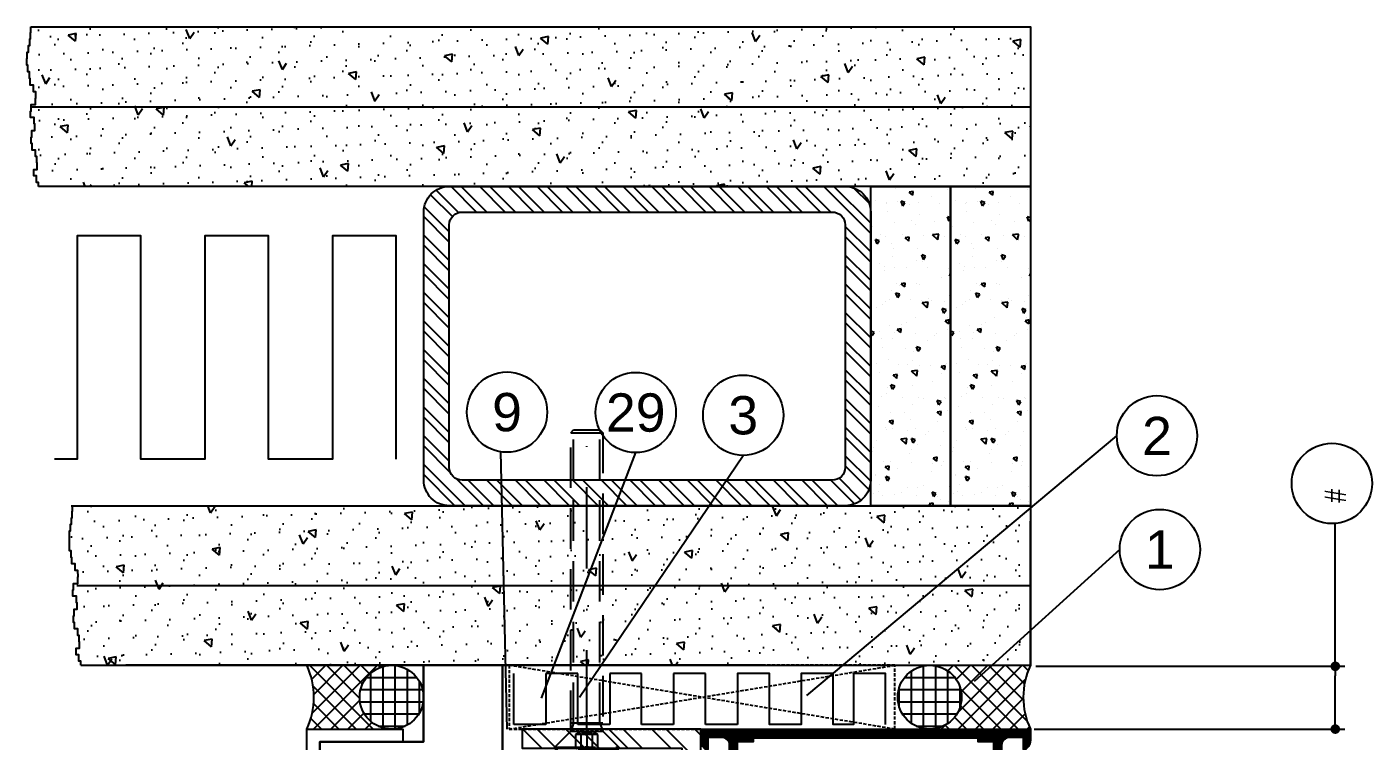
# Model space of a CAD drawing. Header units: millimetres. Extents: x -1821 to 14707, y -2864 to 1473.
# Drawn here: x 6275.8 to 6486.5, y -1509.7 to -1397.8 of the extents above; entities that cross this region are included whole.
import ezdxf
from ezdxf.enums import TextEntityAlignment as Align

# ---------------------------------------------------------------- set-up
doc = ezdxf.new("R2010")
doc.units = ezdxf.units.MM
for name, pattern in [('AUSGEZOGEN', [0]), ('GESTRICHELT', [0.75, 0.5, -0.25]), ('STRICHPUNKT', [25.4, 12.7, -6.35, 0, -6.35]), ('VERDECKT', [9.525, 6.35, -3.175])]:
    doc.linetypes.add(name, pattern=pattern)
for name, color, linetype in [('00TXT', 7, 'AUSGEZOGEN'), ('as_par', 3, 'Continuous'), ('as_sch', 3, 'Continuous'), ('CONST25', 2, 'Continuous'), ('CONST35', 7, 'Continuous'), ('HIDE_25', 2, 'GESTRICHELT'), ('is_par', 3, 'Continuous'), ('is_sch', 3, 'Continuous'), ('leiste_par', 3, 'Continuous')]:
    doc.layers.add(name, color=color, linetype=linetype)
for name, color, linetype, lineweight in [('AM_5', 3, 'Continuous', 25), ('Verbinder2', 24, 'VERDECKT', 25), ('Verbinder4', 24, 'STRICHPUNKT', 25)]:
    doc.layers.add(name, color=color, linetype=linetype, lineweight=lineweight)
doc.styles.add('BEMSTIL', font='8SIMPLEX.SHX', dxfattribs={"width": 0.85})
doc.styles.add('SWISS', font='swiss.ttf')
doc.dimstyles.new('Dok-1zu2-PUNKT$0', dxfattribs={"dimscale": 0.5, "dimtxt": 3.4, "dimasz": 1.5, "dimexe": 1.5, "dimexo": 0.6, "dimgap": 1.5, "dimtad": 0, "dimlfac": 2, "dimdsep": 46, "dimtxsty": 'BEMSTIL', "dimblk": 'PUNKT', "dimblk1": 'PUNKT', "dimblk2": 'PUNKT', "dimcen": 0, "dimclrd": 3, "dimclre": 3, "dimclrt": 3, "dimadec": 0, "dimazin": 0, "dimtfac": 0.7, "dimtofl": 0, "dimtmove": 0, "dimatfit": 3, "dimfxl": 1, "dimtolj": 1, "dimarcsym": 0})
pattern_1 = [(127.5, (4486.9536, -1802.036), (-3.8536475, -0.1259867), [0, -3.04, 0, -3.4, 0, -3.25]), (57.5, (4486.9536, -1804.496), (-0.011318, 6.228284), [0, -1, 0, -3.6, 0, -4.7]), (140, (4486.954, -1802.036), (1.25504, 14.345204), [1.5, -16.5]), (85, (4486.954, -1802.036), (-15.04384, -2.77503), [1.2, -13.2]), (190.4514, (4487.058, -1800.84), (-13.78879, 11.57019), [1.2748, -14.02284]), (111, (4483.954, -1800.036), (8.05238, 11.93814), [1.5, -16.5]), (56, (4483.954, -1800.036), (-14.503, 4.86631), [1.2, -13.2])]
pattern_2 = [(225, (6671.5333, -1276.8584), (1.347038, -1.347038), []), (315, (6671.5333, -1276.8584), (1.347038, 1.347038), [])]
pattern_3 = [(270, (6671.5333, -1276.8584), (1.905, -6e-16), []), (360, (6671.5333, -1276.8584), (6e-16, 1.905), [])]
pattern_4 = [(270, (6697.3746, -1276.8584), (1.905, -6e-16), []), (360, (6697.3746, -1276.8584), (6e-16, 1.905), [])]

# ---------------------------------------------------------------- blocks, each defined once
blk = doc.blocks.new('PUNKT')
at = {"color": 0, "linetype": 'Continuous'}
blk.add_line((-0.5, 0), (-1, 0), dxfattribs=at)
at = {"color": 0, "linetype": 'Continuous', "const_width": 0.5}
blk.add_lwpolyline([(-0.25, 0, 1), (0.25, 0, 1)], format="xyb", close=True, dxfattribs=at)
blk = doc.blocks.new('*D71')
at = {"layer": 'AM_5', "color": 3, "lineweight": -2, "transparency": 16777216}
for p, q in [((6480.73, -1497.99), (6480.73, -1475.67)), ((6433.82, -1497.99), (6482.23, -1497.99)), ((6480.73, -1506.33), (6480.73, -1499.49)), ((6433.58, -1507.83), (6482.23, -1507.83))]:
    blk.add_line(p, q, dxfattribs=at)
at = {"layer": 'Defpoints', "color": 0, "transparency": 16777216}
for p in [(6433.22, -1497.99), (6480.73, -1497.99), (6432.98, -1507.83)]:
    blk.add_point(p, dxfattribs=at)
at = {"layer": 'AM_5', "color": 3, "lineweight": -2, "transparency": 16777216, "xscale": 1.5, "yscale": 1.5, "zscale": 1.5}
for p, rotation in [((6480.73, -1497.99), 90), ((6480.73, -1507.83), 270)]:
    blk.add_blockref('PUNKT', p, dxfattribs=dict(at, rotation=rotation))
at = {"layer": 'AM_5', "color": 3, "transparency": 16777216, "insert": (6480.73, -1471.83), "char_height": 3.4, "attachment_point": 5, "rotation": 90, "style": 'BEMSTIL'}
blk.add_mtext('\\A1; #', dxfattribs=at)
blk = doc.blocks.new('B-LL1021361')
at = {"layer": 'as_sch'}
h = blk.add_hatch(dxfattribs=at)
h.set_pattern_fill('_U', color=256, scale=0.2, angle=90, style=0, pattern_type=0)
h.set_pattern_definition([(90, (9.07824, 33.14418), (-0.2, 1e-17), [])])
edge = h.paths.add_edge_path()
edge.add_arc((21.2, 13.4), 1.2, 180, 270)
edge.add_line((21.2, 12.2), (21.36, 12.2))
edge.add_arc((21.36, 11.4), 0.8, 24.444, 90, ccw=False)
edge.add_line((22.08, 11.73), (22.8, 10.16))
edge.add_line((22.8, 10.16), (22.8, 9.87))
edge.add_line((22.8, 9.87), (21.05, 10.75))
edge.add_line((21.05, 10.75), (19.8, 10.75))
edge.add_line((19.8, 10.75), (19.8, 5.85))
edge.add_line((19.8, 5.85), (21.05, 5.85))
edge.add_line((21.05, 5.85), (22.8, 6.73))
edge.add_line((22.8, 6.73), (22.8, 4.7))
edge.add_line((22.8, 4.7), (17.4, 4.7))
edge.add_line((17.4, 4.7), (17.4, 1.3))
edge.add_line((17.4, 1.3), (19.3, 1.3))
edge.add_line((19.3, 1.3), (19.3, 1))
edge.add_arc((18.5, 1), 0.8, -90, 0, ccw=False)
edge.add_line((18.5, 0.2), (15, 0.2))
edge.add_arc((15, 1), 0.8, 180, 270, ccw=False)
edge.add_line((14.2, 1), (14.2, 1.3))
edge.add_line((14.2, 1.3), (16.1, 1.3))
edge.add_line((16.1, 1.3), (16.1, 4.7))
edge.add_line((16.1, 4.7), (2.7, 4.7))
edge.add_arc((2.7, 3.5), 1.2, 90, 180)
edge.add_line((1.5, 3.5), (1.5, 1.3))
edge.add_line((1.5, 1.3), (3.37, 1.3))
edge.add_line((3.37, 1.3), (3.48, 1.03))
edge.add_line((3.48, 1.03), (3.17, 0.73))
edge.add_arc((1.9, 2), 1.8, 270, 315, ccw=False)
edge.add_line((1.9, 0.2), (0.2, 0.2))
edge.add_line((0.2, 0.2), (0.2, 76.8))
edge.add_line((0.2, 76.8), (4.8, 76.8))
edge.add_line((4.8, 76.8), (4.8, 74.7))
edge.add_line((4.8, 74.7), (4.2, 74.7))
edge.add_line((4.2, 74.7), (4.2, 75.7))
edge.add_line((4.2, 75.7), (2.3, 75.7))
edge.add_arc((2.3, 74.7), 1, 90, 180)
edge.add_line((1.3, 74.7), (1.3, 70.3))
edge.add_arc((2.3, 70.3), 1, 180, 270)
edge.add_line((2.3, 69.3), (4.2, 69.3))
edge.add_line((4.2, 69.3), (4.2, 70.3))
edge.add_line((4.2, 70.3), (4.8, 70.3))
edge.add_line((4.8, 70.3), (4.8, 67.2))
edge.add_line((4.8, 67.2), (4.2, 67.2))
edge.add_line((4.2, 67.2), (4.2, 68.2))
edge.add_line((4.2, 68.2), (1.8, 68.2))
edge.add_line((1.8, 68.2), (1.8, 48.5))
edge.add_arc((3, 48.5), 1.2, 180, 270)
edge.add_line((3, 47.3), (16.1, 47.3))
edge.add_line((16.1, 47.3), (16.1, 50.7))
edge.add_line((16.1, 50.7), (14.2, 50.7))
edge.add_line((14.2, 50.7), (14.2, 51))
edge.add_arc((15, 51), 0.8, 90, 180, ccw=False)
edge.add_line((15, 51.8), (18.5, 51.8))
edge.add_arc((18.5, 51), 0.8, 0, 90, ccw=False)
edge.add_line((19.3, 51), (19.3, 50.7))
edge.add_line((19.3, 50.7), (17.4, 50.7))
edge.add_line((17.4, 50.7), (17.4, 47.3))
edge.add_line((17.4, 47.3), (22.8, 47.3))
edge.add_line((22.8, 47.3), (22.8, 45.27))
edge.add_line((22.8, 45.27), (21.05, 46.15))
edge.add_line((21.05, 46.15), (19.8, 46.15))
edge.add_line((19.8, 46.15), (19.8, 41.25))
edge.add_line((19.8, 41.25), (21.05, 41.25))
edge.add_line((21.05, 41.25), (22.8, 42.13))
edge.add_line((22.8, 42.13), (22.8, 41.84))
edge.add_line((22.8, 41.84), (22.08, 40.27))
edge.add_arc((21.36, 40.6), 0.8, 270, 335.556, ccw=False)
edge.add_line((21.36, 39.8), (21.2, 39.8))
edge.add_arc((21.2, 38.6), 1.2, 90, 180)
edge.add_line((20, 38.6), (20, 13.4))
h.paths.add_polyline_path([(18.8, 12.2), (18.5, 12.2), (18.5, 5.9), (2.2, 5.9), (2.2, 8.4), (1.5, 8.4), (1.5, 43.6), (2.2, 43.6), (2.2, 46.1), (18.5, 46.1), (18.5, 39.8), (18.8, 39.8)], flags=17)
at = {"layer": 'is_sch'}
h = blk.add_hatch(dxfattribs=at)
h.set_pattern_fill('_U', color=256, scale=0.2, angle=45, style=0, pattern_type=0)
h.set_pattern_definition([(45, (38.5, 26.00045), (-0.1414214, 0.1414214), [])])
edge = h.paths.add_edge_path()
edge.add_arc((42.8, 48.5), 1.2, 270, 360)
edge.add_line((44, 48.5), (44, 51.6))
edge.add_line((44, 51.6), (45.48, 51.6))
edge.add_line((45.48, 51.6), (45.7, 51))
edge.add_line((45.7, 51), (44.9, 51))
edge.add_line((44.9, 51), (44.9, 47.3))
edge.add_line((44.9, 47.3), (47.8, 47.3))
edge.add_line((47.8, 47.3), (47.8, 45.27))
edge.add_line((47.8, 45.27), (46.05, 46.15))
edge.add_line((46.05, 46.15), (44.8, 46.15))
edge.add_line((44.8, 46.15), (44.8, 41.25))
edge.add_line((44.8, 41.25), (46.05, 41.25))
edge.add_line((46.05, 41.25), (47.8, 42.13))
edge.add_line((47.8, 42.13), (47.8, 41.85))
edge.add_line((47.8, 41.85), (47.51, 41.35))
edge.add_arc((49.41, 40.25), 2.2, 150, 225)
edge.add_line((47.86, 38.69), (48.39, 38.15))
edge.add_arc((45, 34.76), 4.8, 0, 45, ccw=False)
edge.add_line((49.8, 34.76), (49.8, 17.24))
edge.add_arc((45, 17.24), 4.8, 315, 360, ccw=False)
edge.add_line((48.39, 13.85), (47.86, 13.31))
edge.add_arc((49.41, 11.76), 2.2, 135, 210)
edge.add_line((47.51, 10.66), (47.8, 10.15))
edge.add_line((47.8, 10.15), (47.8, 9.87))
edge.add_line((47.8, 9.87), (46.05, 10.75))
edge.add_line((46.05, 10.75), (44.8, 10.75))
edge.add_line((44.8, 10.75), (44.8, 5.85))
edge.add_line((44.8, 5.85), (46.05, 5.85))
edge.add_line((46.05, 5.85), (47.8, 6.73))
edge.add_line((47.8, 6.73), (47.8, 4.7))
edge.add_line((47.8, 4.7), (44.9, 4.7))
edge.add_line((44.9, 4.7), (44.9, 1))
edge.add_line((44.9, 1), (45.7, 1))
edge.add_line((45.7, 1), (45.48, 0.4))
edge.add_line((45.48, 0.4), (44, 0.4))
edge.add_line((44, 0.4), (44, 3.5))
edge.add_arc((42.8, 3.5), 1.2, 0, 90)
edge.add_line((42.8, 4.7), (34.2, 4.7))
edge.add_arc((34.2, 3.5), 1.2, 90, 180)
edge.add_line((33, 3.5), (33, 0.4))
edge.add_line((33, 0.4), (31.52, 0.4))
edge.add_line((31.52, 0.4), (31.3, 1))
edge.add_line((31.3, 1), (32.1, 1))
edge.add_line((32.1, 1), (32.1, 4.7))
edge.add_line((32.1, 4.7), (29.2, 4.7))
edge.add_line((29.2, 4.7), (29.2, 6.73))
edge.add_line((29.2, 6.73), (30.95, 5.85))
edge.add_line((30.95, 5.85), (32.2, 5.85))
edge.add_line((32.2, 5.85), (32.2, 10.75))
edge.add_line((32.2, 10.75), (30.95, 10.75))
edge.add_line((30.95, 10.75), (29.2, 9.87))
edge.add_line((29.2, 9.87), (29.2, 10.15))
edge.add_line((29.2, 10.15), (29.49, 10.66))
edge.add_arc((27.59, 11.76), 2.2, 330, 405)
edge.add_line((29.14, 13.31), (28.61, 13.85))
edge.add_arc((32, 17.24), 4.8, 180, 225, ccw=False)
edge.add_line((27.2, 17.24), (27.2, 34.76))
edge.add_arc((32, 34.76), 4.8, 135, 180, ccw=False)
edge.add_line((28.61, 38.15), (29.14, 38.69))
edge.add_arc((27.59, 40.25), 2.2, 315, 390)
edge.add_line((29.49, 41.35), (29.2, 41.85))
edge.add_line((29.2, 41.85), (29.2, 42.13))
edge.add_line((29.2, 42.13), (30.95, 41.25))
edge.add_line((30.95, 41.25), (32.2, 41.25))
edge.add_line((32.2, 41.25), (32.2, 46.15))
edge.add_line((32.2, 46.15), (30.95, 46.15))
edge.add_line((30.95, 46.15), (29.2, 45.27))
edge.add_line((29.2, 45.27), (29.2, 47.3))
edge.add_line((29.2, 47.3), (32.1, 47.3))
edge.add_line((32.1, 47.3), (32.1, 51))
edge.add_line((32.1, 51), (31.3, 51))
edge.add_line((31.3, 51), (31.52, 51.6))
edge.add_line((31.52, 51.6), (33, 51.6))
edge.add_line((33, 51.6), (33, 48.5))
edge.add_arc((34.2, 48.5), 1.2, 180, 270)
edge.add_line((34.2, 47.3), (42.8, 47.3))
edge = h.paths.add_edge_path(flags=16)
edge.add_line((33.6, 45.7), (33.6, 41.63))
edge.add_arc((31.8, 41.63), 1.8, -45, 0, ccw=False)
edge.add_line((33.07, 40.36), (29.74, 37.02))
edge.add_arc((32, 34.76), 3.2, 135, 180)
edge.add_line((28.8, 34.76), (28.8, 17.24))
edge.add_arc((32, 17.24), 3.2, 180, 225)
edge.add_line((29.74, 14.98), (33.07, 11.64))
edge.add_arc((31.8, 10.37), 1.8, 0, 45, ccw=False)
edge.add_line((33.6, 10.37), (33.6, 6.3))
edge.add_line((33.6, 6.3), (43.4, 6.3))
edge.add_line((43.4, 6.3), (43.4, 10.37))
edge.add_arc((45.2, 10.37), 1.8, 135, 180, ccw=False)
edge.add_line((43.93, 11.64), (47.26, 14.98))
edge.add_arc((45, 17.24), 3.2, 315, 360)
edge.add_line((48.2, 17.24), (48.2, 34.76))
edge.add_arc((45, 34.76), 3.2, 0, 45)
edge.add_line((47.26, 37.02), (43.93, 40.36))
edge.add_arc((45.2, 41.63), 1.8, 180, 225, ccw=False)
edge.add_line((43.4, 41.63), (43.4, 45.7))
edge.add_line((43.4, 45.7), (33.6, 45.7))
h = blk.add_hatch(dxfattribs=at)
h.set_pattern_fill('_U', color=256, scale=0.2, angle=90, style=0, pattern_type=0)
h.set_pattern_definition([(90, (66.38297, 26.0009), (-0.2, 1e-17), [])])
edge = h.paths.add_edge_path()
edge.add_line((76.8, 51.8), (75.1, 51.8))
edge.add_arc((75.1, 50), 1.8, 90, 135)
edge.add_line((73.83, 51.27), (73.52, 50.97))
edge.add_line((73.52, 50.97), (73.63, 50.7))
edge.add_line((73.63, 50.7), (75.5, 50.7))
edge.add_line((75.5, 50.7), (75.5, 48.5))
edge.add_arc((74.3, 48.5), 1.2, -90, 0, ccw=False)
edge.add_line((74.3, 47.3), (60.9, 47.3))
edge.add_line((60.9, 47.3), (60.9, 50.7))
edge.add_line((60.9, 50.7), (62.8, 50.7))
edge.add_line((62.8, 50.7), (62.8, 51))
edge.add_arc((62, 51), 0.8, 0, 90)
edge.add_line((62, 51.8), (58.5, 51.8))
edge.add_arc((58.5, 51), 0.8, 90, 180)
edge.add_line((57.7, 51), (57.7, 50.7))
edge.add_line((57.7, 50.7), (59.6, 50.7))
edge.add_line((59.6, 50.7), (59.6, 47.3))
edge.add_line((59.6, 47.3), (54.2, 47.3))
edge.add_line((54.2, 47.3), (54.2, 45.27))
edge.add_line((54.2, 45.27), (55.95, 46.15))
edge.add_line((55.95, 46.15), (57.2, 46.15))
edge.add_line((57.2, 46.15), (57.2, 41.25))
edge.add_line((57.2, 41.25), (55.95, 41.25))
edge.add_line((55.95, 41.25), (54.2, 42.13))
edge.add_line((54.2, 42.13), (54.2, 41.84))
edge.add_line((54.2, 41.84), (54.92, 40.27))
edge.add_arc((55.64, 40.6), 0.8, 204.444, 270)
edge.add_line((55.64, 39.8), (55.8, 39.8))
edge.add_arc((55.8, 38.6), 1.2, 0, 90, ccw=False)
edge.add_line((57, 38.6), (57, 13.4))
edge.add_arc((55.8, 13.4), 1.2, -90, 0, ccw=False)
edge.add_line((55.8, 12.2), (55.64, 12.2))
edge.add_arc((55.64, 11.4), 0.8, 90, 155.556)
edge.add_line((54.92, 11.73), (54.2, 10.16))
edge.add_line((54.2, 10.16), (54.2, 9.87))
edge.add_line((54.2, 9.87), (55.95, 10.75))
edge.add_line((55.95, 10.75), (57.2, 10.75))
edge.add_line((57.2, 10.75), (57.2, 5.85))
edge.add_line((57.2, 5.85), (55.95, 5.85))
edge.add_line((55.95, 5.85), (54.2, 6.73))
edge.add_line((54.2, 6.73), (54.2, 4.7))
edge.add_line((54.2, 4.7), (59.6, 4.7))
edge.add_line((59.6, 4.7), (59.6, 1.3))
edge.add_line((59.6, 1.3), (57.7, 1.3))
edge.add_line((57.7, 1.3), (57.7, 1))
edge.add_arc((58.5, 1), 0.8, 180, 270)
edge.add_line((58.5, 0.2), (62, 0.2))
edge.add_arc((62, 1), 0.8, 270, 360)
edge.add_line((62.8, 1), (62.8, 1.3))
edge.add_line((62.8, 1.3), (60.9, 1.3))
edge.add_line((60.9, 1.3), (60.9, 4.7))
edge.add_line((60.9, 4.7), (74.3, 4.7))
edge.add_arc((74.3, 3.5), 1.2, 0, 90, ccw=False)
edge.add_line((75.5, 3.5), (75.5, 1.3))
edge.add_line((75.5, 1.3), (73.63, 1.3))
edge.add_line((73.63, 1.3), (73.52, 1.04))
edge.add_line((73.52, 1.04), (73.83, 0.73))
edge.add_arc((75.1, 2), 1.8, 225, 270)
edge.add_line((75.1, 0.2), (76.8, 0.2))
edge.add_line((76.8, 0.2), (76.8, 51.8))
h.paths.add_polyline_path([(75.4, 8.4), (74.8, 8.4), (74.8, 5.9), (58.5, 5.9), (58.5, 12.2), (58.2, 12.2), (58.2, 39.8), (58.5, 39.8), (58.5, 46.1), (74.8, 46.1), (74.8, 43.6), (75.4, 43.6)], flags=16)
at = {"layer": 'as_par'}
blk.add_lwpolyline([(20, 13.4, 0.414214), (21.2, 12.2), (21.36, 12.2, -0.294108), (22.08, 11.73), (22.8, 10.16), (22.8, 9.87), (21.05, 10.75), (19.8, 10.75), (19.8, 5.85), (21.05, 5.85), (22.8, 6.73), (22.8, 4.7), (17.4, 4.7), (17.4, 1.3), (19.3, 1.3), (19.3, 1, -0.414214), (18.5, 0.2), (15, 0.2, -0.414214), (14.2, 1), (14.2, 1.3), (16.1, 1.3), (16.1, 4.7), (2.7, 4.7, 0.414214), (1.5, 3.5), (1.5, 1.3), (3.37, 1.3), (3.48, 1.03), (3.17, 0.73, -0.198912), (1.9, 0.2), (0.2, 0.2), (0.2, 76.8), (4.8, 76.8), (4.8, 74.7), (4.2, 74.7), (4.2, 75.7), (2.3, 75.7, 0.414214), (1.3, 74.7), (1.3, 70.3, 0.414214), (2.3, 69.3), (4.2, 69.3), (4.2, 70.3), (4.8, 70.3), (4.8, 67.2), (4.2, 67.2), (4.2, 68.2), (1.8, 68.2), (1.8, 48.5, 0.414214), (3, 47.3), (16.1, 47.3), (16.1, 50.7), (14.2, 50.7), (14.2, 51, -0.414214), (15, 51.8), (18.5, 51.8, -0.414214), (19.3, 51), (19.3, 50.7), (17.4, 50.7), (17.4, 47.3), (22.8, 47.3), (22.8, 45.27), (21.05, 46.15), (19.8, 46.15), (19.8, 41.25), (21.05, 41.25), (22.8, 42.13), (22.8, 41.84), (22.08, 40.27, -0.294108), (21.36, 39.8), (21.2, 39.8, 0.414214), (20, 38.6), (20, 13.4)], format="xyb", close=True, dxfattribs=at)
blk.add_lwpolyline([(18.8, 12.2), (18.5, 12.2), (18.5, 5.9), (2.2, 5.9), (2.2, 8.4), (1.5, 8.4), (1.5, 43.6), (2.2, 43.6), (2.2, 46.1), (18.5, 46.1), (18.5, 39.8), (18.8, 39.8), (18.8, 12.2)], close=True, dxfattribs=at)
at = {"layer": 'is_par'}
for points in [[(42.8, 47.3, 0.414214), (44, 48.5), (44, 51.6), (45.48, 51.6), (45.7, 51), (44.9, 51), (44.9, 47.3), (47.8, 47.3), (47.8, 45.27), (46.05, 46.15), (44.8, 46.15), (44.8, 41.25), (46.05, 41.25), (47.8, 42.13), (47.8, 41.85), (47.51, 41.35, 0.339454), (47.86, 38.69), (48.39, 38.15, -0.198912), (49.8, 34.76), (49.8, 17.24, -0.198912), (48.39, 13.85), (47.86, 13.31, 0.339454), (47.51, 10.66), (47.8, 10.15), (47.8, 9.87), (46.05, 10.75), (44.8, 10.75), (44.8, 5.85), (46.05, 5.85), (47.8, 6.73), (47.8, 4.7), (44.9, 4.7), (44.9, 1), (45.7, 1), (45.48, 0.4), (44, 0.4), (44, 3.5, 0.414214), (42.8, 4.7), (34.2, 4.7, 0.414214), (33, 3.5), (33, 0.4), (31.52, 0.4), (31.3, 1), (32.1, 1), (32.1, 4.7), (29.2, 4.7), (29.2, 6.73), (30.95, 5.85), (32.2, 5.85), (32.2, 10.75), (30.95, 10.75), (29.2, 9.87), (29.2, 10.15), (29.49, 10.66, 0.339454), (29.14, 13.31), (28.61, 13.85, -0.198912), (27.2, 17.24), (27.2, 34.76, -0.198912), (28.61, 38.15), (29.14, 38.69, 0.339454), (29.49, 41.35), (29.2, 41.85), (29.2, 42.13), (30.95, 41.25), (32.2, 41.25), (32.2, 46.15), (30.95, 46.15), (29.2, 45.27), (29.2, 47.3), (32.1, 47.3), (32.1, 51), (31.3, 51), (31.52, 51.6), (33, 51.6), (33, 48.5, 0.414214), (34.2, 47.3), (42.8, 47.3)], [(76.8, 51.8), (75.1, 51.8, 0.198912), (73.83, 51.27), (73.52, 50.97), (73.63, 50.7), (75.5, 50.7), (75.5, 48.5, -0.414214), (74.3, 47.3), (60.9, 47.3), (60.9, 50.7), (62.8, 50.7), (62.8, 51, 0.414214), (62, 51.8), (58.5, 51.8, 0.414214), (57.7, 51), (57.7, 50.7), (59.6, 50.7), (59.6, 47.3), (54.2, 47.3), (54.2, 45.27), (55.95, 46.15), (57.2, 46.15), (57.2, 41.25), (55.95, 41.25), (54.2, 42.13), (54.2, 41.84), (54.92, 40.27, 0.294108), (55.64, 39.8), (55.8, 39.8, -0.414214), (57, 38.6), (57, 13.4, -0.414214), (55.8, 12.2), (55.64, 12.2, 0.294108), (54.92, 11.73), (54.2, 10.16), (54.2, 9.87), (55.95, 10.75), (57.2, 10.75), (57.2, 5.85), (55.95, 5.85), (54.2, 6.73), (54.2, 4.7), (59.6, 4.7), (59.6, 1.3), (57.7, 1.3), (57.7, 1, 0.414214), (58.5, 0.2), (62, 0.2, 0.414214), (62.8, 1), (62.8, 1.3), (60.9, 1.3), (60.9, 4.7), (74.3, 4.7, -0.414214), (75.5, 3.5), (75.5, 1.3), (73.63, 1.3), (73.52, 1.04), (73.83, 0.73, 0.198912), (75.1, 0.2), (76.8, 0.2), (76.8, 51.8)], [(33.6, 45.7), (33.6, 41.63, -0.198912), (33.07, 40.36), (29.74, 37.02, 0.198912), (28.8, 34.76), (28.8, 17.24, 0.198912), (29.74, 14.98), (33.07, 11.64, -0.198912), (33.6, 10.37), (33.6, 6.3), (43.4, 6.3), (43.4, 10.37, -0.198912), (43.93, 11.64), (47.26, 14.98, 0.198912), (48.2, 17.24), (48.2, 34.76, 0.198912), (47.26, 37.02), (43.93, 40.36, -0.198912), (43.4, 41.63), (43.4, 45.7), (33.6, 45.7)]]:
    blk.add_lwpolyline(points, format="xyb", close=True, dxfattribs=at)
blk.add_lwpolyline([(75.4, 8.4), (74.8, 8.4), (74.8, 5.9), (58.5, 5.9), (58.5, 12.2), (58.2, 12.2), (58.2, 39.8), (58.5, 39.8), (58.5, 46.1), (74.8, 46.1), (74.8, 43.6), (75.4, 43.6), (75.4, 8.4)], close=True, dxfattribs=at)
at = {"layer": 'leiste_par'}
for points in [[(23.99, 42.76), (22.87, 42.76, 0.131652), (22.46, 42.65), (20.66, 41.61), (20.01, 41.61), (20.01, 45.79), (20.66, 45.79), (21.99, 45.02), (22.48, 44.74), (22.79, 44.56), (24.01, 47.57), (27.99, 47.57), (29.21, 44.56), (31.34, 45.79), (31.99, 45.79), (31.99, 41.61), (31.34, 41.61), (29.54, 42.65, 0.131652), (29.13, 42.76), (28.01, 42.76), (26.79, 45.79), (25.21, 45.79), (23.99, 42.76)], [(48.99, 42.76), (47.87, 42.76, 0.131652), (47.46, 42.65), (45.66, 41.61), (45.01, 41.61), (45.01, 45.79), (45.66, 45.79), (46.99, 45.02), (47.48, 44.74), (47.79, 44.56), (49.01, 47.57), (52.99, 47.57), (54.21, 44.56), (56.34, 45.79), (56.99, 45.79), (56.99, 41.61), (56.34, 41.61), (54.54, 42.65, 0.131652), (54.13, 42.76), (53.01, 42.76), (51.79, 45.79), (50.21, 45.79), (48.99, 42.76)], [(23.99, 9.24), (22.87, 9.24, -0.131652), (22.46, 9.35), (20.66, 10.39), (20.01, 10.39), (20.01, 6.21), (20.66, 6.21), (21.99, 6.98), (22.48, 7.26), (22.79, 7.44), (24.01, 4.43), (27.99, 4.43), (29.21, 7.44), (31.34, 6.21), (31.99, 6.21), (31.99, 10.39), (31.34, 10.39), (29.54, 9.35, -0.131652), (29.13, 9.24), (28.01, 9.24), (26.79, 6.21), (25.21, 6.21), (23.99, 9.24)], [(48.99, 9.24), (47.87, 9.24, -0.131652), (47.46, 9.35), (45.66, 10.39), (45.01, 10.39), (45.01, 6.21), (45.66, 6.21), (46.99, 6.98), (47.48, 7.26), (47.79, 7.44), (49.01, 4.44), (52.99, 4.44), (54.21, 7.44), (56.34, 6.21), (56.99, 6.21), (56.99, 10.39), (56.34, 10.39), (54.54, 9.35, -0.131652), (54.13, 9.24), (53.01, 9.24), (51.79, 6.22), (50.21, 6.22), (48.99, 9.24)]]:
    blk.add_lwpolyline(points, format="xyb", close=True, dxfattribs=at)
blk = doc.blocks.new('*X25')
at = {"color": 0}
for p, q in [((77.72, 172.88), (77.72, 172.88)), ((84.35, 173), (84.35, 173)), ((85.01, 172.94), (85.01, 172.94)), ((102.51, 173.13), (103.02, 173.33)), ((102.51, 173.13), (103.01, 172.8)), ((103.01, 172.8), (103.19, 173.33)), ((103.16, 172.99), (103.16, 172.99)), ((113.25, 173.21), (113.25, 173.21)), ((119.59, 172.98), (119.59, 172.98)), ((77.48, 171.49), (77.48, 171.49)), ((78.06, 172.18), (78.06, 172.18)), ((79.18, 171.94), (79.18, 171.94)), ((79.74, 170.71), (80.44, 170.98)), ((79.74, 170.71), (80.23, 170.37)), ((80.23, 170.37), (80.44, 170.98)), ((80.56, 172.51), (80.56, 172.51)), ((80.71, 172.61), (80.71, 172.61)), ((81.46, 170.49), (81.94, 171.06)), ((82.06, 170.43), (81.94, 171.06)), ((82.82, 171.26), (82.82, 171.26)), ((86.05, 172.38), (86.05, 172.38)), ((87.78, 170.9), (87.78, 170.9)), ((88.16, 171.04), (88.16, 171.04)), ((91.39, 172.15), (91.39, 172.15)), ((92.98, 171.65), (92.98, 171.65)), ((93.5, 170.81), (93.5, 170.81)), ((94.33, 170.72), (94.33, 170.72)), ((96.73, 171.93), (96.73, 171.93)), ((98.11, 172.35), (98.11, 172.35)), ((100.64, 171.55), (100.64, 171.55)), ((102.06, 171.7), (102.06, 171.7)), ((103.14, 171.88), (103.14, 171.88)), ((106.93, 172.38), (106.93, 172.38)), ((107.4, 171.48), (107.4, 171.48)), ((107.93, 170.97), (107.93, 170.97)), ((112.74, 171.25), (112.74, 171.25)), ((113.37, 171.12), (113.37, 171.12)), ((113.76, 171.98), (113.76, 171.98)), ((116.88, 172.33), (117.58, 172.6)), ((116.88, 172.33), (117.38, 172)), ((117.38, 172), (117.58, 172.6)), ((118.08, 171.03), (118.08, 171.03)), ((118.42, 171.76), (118.42, 171.76)), ((121.99, 170.78), (121.99, 170.78)), ((123.22, 170.93), (123.22, 170.93)), ((123.42, 170.8), (123.42, 170.8)), ((123.62, 172.51), (123.62, 172.51)), ((125.73, 171.26), (125.73, 171.26)), ((77.6, 169.56), (77.6, 169.56)), ((77.93, 168.56), (77.93, 168.56)), ((81.46, 170.49), (82.06, 170.43)), ((81.72, 169.06), (81.72, 169.06)), ((82.73, 170.26), (82.73, 170.26)), ((85.51, 167.79), (86.29, 168.6)), ((86.4, 167.65), (86.29, 168.6)), ((88.03, 169.89), (88.03, 169.89)), ((88.63, 169.86), (89.12, 170.43)), ((88.63, 169.86), (89.23, 169.81)), ((89.23, 169.81), (89.12, 170.43)), ((90.54, 170.22), (90.54, 170.22)), ((94.11, 169.91), (94.81, 170.18)), ((94.11, 169.91), (94.6, 169.57)), ((94.6, 169.57), (94.81, 170.18)), ((95.81, 169.23), (96.29, 169.81)), ((95.81, 169.23), (96.4, 169.18)), ((96.27, 168.97), (96.27, 168.97)), ((96.4, 169.18), (96.29, 169.81)), ((97.99, 169.02), (97.99, 169.02)), ((98.83, 170.59), (98.83, 170.59)), ((102.1, 169.97), (102.1, 169.97)), ((102.98, 168.6), (103.46, 169.18)), ((102.98, 168.6), (103.58, 168.55)), ((103.04, 169.66), (103.04, 169.66)), ((103.58, 168.55), (103.46, 169.18)), ((104.17, 170.36), (104.17, 170.36)), ((108.24, 170.41), (108.24, 170.41)), ((108.48, 169.11), (109.18, 169.38)), ((108.48, 169.11), (108.98, 168.77)), ((108.98, 168.77), (109.18, 169.38)), ((109.51, 170.13), (109.51, 170.13)), ((110.15, 167.98), (110.63, 168.55)), ((110.33, 168.78), (110.33, 168.78)), ((110.62, 169.27), (110.62, 169.27)), ((110.75, 167.92), (110.63, 168.55)), ((113.12, 169.6), (113.12, 169.6)), ((114.85, 169.91), (114.85, 169.91)), ((116.16, 169.78), (116.16, 169.78)), ((116.91, 170.1), (116.91, 170.1)), ((120.19, 169.68), (120.19, 169.68)), ((122.85, 168.31), (123.55, 168.57)), ((123.35, 167.97), (123.55, 168.57)), ((123.49, 169.18), (123.49, 169.18)), ((125.53, 169.46), (125.53, 169.46)), ((78.72, 167.52), (78.72, 167.52)), ((82.61, 166.93), (82.61, 166.93)), ((84.06, 167.3), (84.06, 167.3)), ((84.6, 166.97), (84.6, 166.97)), ((85.51, 167.79), (86.4, 167.65)), ((85.71, 166.68), (86.41, 166.95)), ((85.71, 166.68), (86.2, 166.35)), ((86.2, 166.35), (86.41, 166.95)), ((87.66, 167.57), (87.66, 167.57)), ((89.4, 167.07), (89.4, 167.07)), ((90.43, 167.97), (90.43, 167.97)), ((91.69, 166.78), (91.69, 166.78)), ((92.86, 168.32), (92.86, 168.32)), ((94.74, 166.85), (94.74, 166.85)), ((96.18, 166.13), (96.96, 166.95)), ((97.07, 166), (96.96, 166.95)), ((98.01, 167.61), (98.01, 167.61)), ((98.66, 166.78), (98.66, 166.78)), ((100.07, 166.62), (100.07, 166.62)), ((100.51, 167.94), (100.51, 167.94)), ((104.3, 168.44), (104.3, 168.44)), ((104.49, 167.78), (104.49, 167.78)), ((108.11, 167.09), (108.11, 167.09)), ((110.15, 167.98), (110.75, 167.92)), ((113.25, 167.79), (113.25, 167.79)), ((117.32, 167.35), (117.81, 167.92)), ((117.32, 167.35), (117.92, 167.3)), ((117.92, 167.3), (117.81, 167.92)), ((118.3, 168.43), (118.3, 168.43)), ((120.59, 166.98), (120.59, 166.98)), ((122.85, 168.31), (123.35, 167.97)), ((123.1, 167.31), (123.1, 167.31)), ((124.5, 166.72), (124.98, 167.3)), ((124.5, 166.72), (125.09, 166.67)), ((125.09, 166.67), (124.98, 167.3)), ((125.81, 167.28), (125.81, 167.28)), ((77.48, 166.23), (77.48, 166.23)), ((78.77, 165.97), (78.77, 165.97)), ((79.09, 165.12), (79.09, 165.12)), ((85.4, 165.95), (85.4, 165.95)), ((87, 164.78), (87, 164.78)), ((87.91, 166.28), (87.91, 166.28)), ((92.73, 164.99), (92.73, 164.99)), ((92.83, 165.78), (92.83, 165.78)), ((96.18, 166.13), (97.07, 166)), ((97.87, 165.7), (97.87, 165.7)), ((100.08, 165.88), (100.78, 166.15)), ((100.08, 165.88), (100.57, 165.55)), ((100.57, 165.55), (100.78, 166.15)), ((101.67, 164.49), (101.67, 164.49)), ((102.92, 166.34), (102.92, 166.34)), ((105.41, 166.39), (105.41, 166.39)), ((106.86, 164.48), (107.64, 165.29)), ((106.86, 164.48), (107.75, 164.34)), ((107.75, 164.34), (107.64, 165.29)), ((107.99, 165.32), (107.99, 165.32)), ((110.49, 165.65), (110.49, 165.65)), ((110.75, 166.17), (110.75, 166.17)), ((113.13, 164.46), (113.13, 164.46)), ((114.14, 165.28), (114.14, 165.28)), ((114.28, 166.15), (114.28, 166.15)), ((114.45, 165.08), (115.15, 165.35)), ((114.45, 165.08), (114.95, 164.75)), ((114.95, 164.75), (115.15, 165.35)), ((116.09, 165.94), (116.09, 165.94)), ((118.18, 165.1), (118.18, 165.1)), ((119.98, 166.28), (119.98, 166.28)), ((121.43, 165.72), (121.43, 165.72)), ((123.37, 165.85), (123.37, 165.85)), ((75.87, 163.82), (76.16, 164.17)), ((75.87, 163.57), (76.27, 163.54)), ((76.27, 163.54), (76.16, 164.17)), ((76.77, 162.41), (76.77, 162.41)), ((77.3, 163.46), (78, 163.73)), ((77.3, 163.46), (77.8, 163.12)), ((77.36, 162.9), (77.36, 162.9)), ((77.8, 163.12), (78, 163.73)), ((81.17, 163.77), (81.17, 163.77)), ((82.49, 163.6), (82.49, 163.6)), ((82.85, 162.96), (83.33, 163.54)), ((82.85, 162.96), (83.45, 162.91)), ((83.45, 162.91), (83.33, 163.54)), ((85.28, 162.33), (85.28, 162.33)), ((87.54, 164.24), (87.54, 164.24)), ((89.06, 162.83), (89.06, 162.83)), ((90.02, 162.34), (90.5, 162.91)), ((90.02, 162.34), (90.62, 162.28)), ((90.62, 162.28), (90.5, 162.91)), ((91.67, 162.66), (92.37, 162.93)), ((91.67, 162.66), (92.17, 162.32)), ((92.17, 162.32), (92.37, 162.93)), ((95.38, 163.66), (95.38, 163.66)), ((96.65, 162.28), (96.65, 162.28)), ((97.19, 161.71), (97.68, 162.28)), ((97.79, 161.66), (97.68, 162.28)), ((97.75, 162.37), (97.75, 162.37)), ((97.88, 163.99), (97.88, 163.99)), ((102.48, 163.28), (102.48, 163.28)), ((102.8, 163.01), (102.8, 163.01)), ((107.99, 163.76), (107.99, 163.76)), ((108.31, 164.28), (108.31, 164.28)), ((111.65, 162.21), (111.65, 162.21)), ((117.53, 162.82), (118.27, 163.6)), ((117.53, 162.82), (118.27, 162.71)), ((117.96, 163.04), (117.96, 163.04)), ((118.27, 163.6), (118.31, 163.64)), ((118.27, 162.71), (118.42, 162.69)), ((118.42, 162.69), (118.31, 163.64)), ((120.46, 163.37), (120.46, 163.37)), ((123.25, 162.52), (123.25, 162.52)), ((124.25, 163.87), (124.25, 163.87)), ((76.46, 161.17), (76.46, 161.17)), ((78.88, 161.07), (78.88, 161.07)), ((82.11, 162.19), (82.11, 162.19)), ((82.77, 162), (82.77, 162)), ((84.22, 160.84), (84.22, 160.84)), ((87.42, 160.91), (87.42, 160.91)), ((87.45, 161.96), (87.45, 161.96)), ((90.82, 161.28), (90.82, 161.28)), ((92.61, 161.66), (92.61, 161.66)), ((92.79, 161.74), (92.79, 161.74)), ((97.19, 161.71), (97.79, 161.66)), ((98.13, 161.51), (98.13, 161.51)), ((103.47, 161.28), (103.47, 161.28)), ((104.37, 161.08), (104.85, 161.66)), ((104.37, 161.08), (104.96, 161.03)), ((104.96, 161.03), (104.85, 161.66)), ((105.36, 161.38), (105.36, 161.38)), ((106.05, 161.86), (106.75, 162.12)), ((106.05, 161.86), (106.54, 161.52)), ((106.54, 161.52), (106.75, 162.12)), ((107.86, 161.71), (107.86, 161.71)), ((108.8, 161.06), (108.8, 161.06)), ((111.85, 160.83), (112.02, 161.03)), ((112.06, 160.83), (112.02, 161.03)), ((113.01, 161.13), (113.01, 161.13)), ((114.14, 160.83), (114.14, 160.83)), ((118.06, 161.77), (118.06, 161.77)), ((120.42, 161.05), (121.12, 161.32)), ((120.42, 161.05), (120.75, 160.83)), ((120.95, 160.83), (121.12, 161.32)), ((125.4, 161.32), (125.4, 161.32))]:
    blk.add_line(p, q, dxfattribs=at)
blk = doc.blocks.new('I6Senkeohne0550')
at = {"layer": 'Verbinder2'}
blk.add_lwpolyline([(5, 0), (5, -0.3), (-5, -0.3), (-5, 0)], close=True, dxfattribs=at)
for points in [[(-1.73, 0), (-1.73, -2.3)], [(-0.87, 0), (-0.87, -2.3)], [(0.87, 0), (0.87, -2.3)], [(1.73, 0), (1.73, -2.3)], [(5, -0.3), (2.5, -2.8), (-2.5, -2.8), (-5, -0.3)], [(-2.06, -4.05), (-2.5, -2.8)], [(2.5, -2.8), (2.5, -49.56), (2.06, -50), (-2.06, -50), (-2.5, -49.56), (-2.5, -2.8)], [(-2.5, -4.05), (2.5, -4.05)], [(-2.06, -4.05), (-2.06, -50)], [(-1.73, -2.3), (-1.16, -2.7)], [(-1.73, -2.3), (1.73, -2.3)], [(-1.16, -2.7), (1.16, -2.7)], [(1.73, -2.3), (1.16, -2.7)], [(2.06, -4.05), (2.5, -2.8)], [(2.06, -4.05), (2.06, -50)], [(2.5, -49.56), (-2.5, -49.56)]]:
    blk.add_lwpolyline(points, dxfattribs=at)
for centre, radius, start, end in [((-1.3, 0.72), 0.841, 239.0209, 300.9791), ((1.3, 0.72), 0.841, 239.0209, 300.9791), ((0, 1.1), 1.4, 231.7868, 308.2132), ((-1.3, -1.58), 0.841, 239.0209, 300.9791), ((0, -1.2), 1.4, 231.7868, 308.2132), ((1.3, -1.58), 0.841, 239.0209, 300.9791)]:
    blk.add_arc(centre, radius, start, end, dxfattribs=at)
at = {"layer": 'Verbinder4'}
for points in [[(0, -2.8), (0, 2)], [(0, -2.8), (0, -52.5)]]:
    blk.add_lwpolyline(points, dxfattribs=at)

msp = doc.modelspace()

# ---------------------------------------------------------------- hatches: boundary and pattern name
at = {"layer": 'CONST25'}
h = msp.add_hatch(dxfattribs=at)
h.set_pattern_fill('VERP', color=256, scale=2, angle=90)
h.set_pattern_definition(pattern_1)
h.paths.add_polyline_path([(6432.981457, -1397.834887), (6276.451875, -1397.834887), (6276.451875, -1398.70794), (6276.390671, -1399.717965), (6276.298864, -1399.717965), (6276.298864, -1400.727989), (6276.115252, -1400.727989), (6276.115252, -1401.76862), (6275.870436, -1401.76862), (6275.870436, -1402.809252), (6275.839833, -1403.819276), (6275.962241, -1403.819276), (6275.962241, -1404.890514), (6276.23766, -1404.890514), (6276.23766, -1405.931146), (6276.329466, -1405.931146), (6276.329466, -1406.94117), (6276.849702, -1406.94117), (6276.849702, -1407.981802), (6277.247529, -1407.981802), (6277.247529, -1408.991827), (6277.186324, -1410.001851), (6276.513079, -1410.001851), (6276.513079, -1410.334887), (6432.981457, -1410.334887)])
h = msp.add_hatch(dxfattribs=at)
h.set_pattern_fill('VERP', color=256, scale=2, angle=90)
h.set_pattern_definition(pattern_1)
h.paths.add_polyline_path([(6276.513079, -1410.334887), (6276.513079, -1411.011875), (6276.421273, -1412.0219), (6277.002712, -1412.0219), (6277.002712, -1413.031925), (6277.094519, -1413.031925), (6277.094519, -1414.041949), (6276.604885, -1414.041949), (6276.604885, -1415.082581), (6276.482477, -1416.123213), (6276.666089, -1416.123213), (6276.666089, -1417.133237), (6277.186324, -1417.133237), (6277.186324, -1418.143262), (6277.369937, -1418.143262), (6277.369937, -1419.153287), (6277.461744, -1419.153287), (6277.461744, -1420.163311), (6276.941508, -1420.163311), (6276.941508, -1421.173336), (6277.339335, -1421.173336), (6277.339335, -1422.183361), (6277.645356, -1422.183361), (6277.645356, -1422.834887), (6432.981457, -1422.834887), (6432.981457, -1410.334887)])
h = msp.add_hatch(dxfattribs=at)
h.set_pattern_fill('STEEL', color=256, angle=90)
h.set_pattern_definition([(135, (4486.9536, -1802.036), (-2.245064, -2.245064), []), (135, (4485.366, -1802.036), (-2.245064, -2.245064), [])])
edge = h.paths.add_edge_path(flags=16)
edge.add_line((6401.981457, -1468.834887), (6343.981457, -1468.834887))
edge.add_arc((6343.981457, -1466.834887), 2, 180, 270, ccw=False)
edge.add_line((6341.981457, -1466.834887), (6341.981457, -1428.834887))
edge.add_arc((6343.981457, -1428.834887), 2, 90, 180, ccw=False)
edge.add_line((6343.981457, -1426.834887), (6401.981457, -1426.834887))
edge.add_arc((6401.981457, -1428.834887), 2, 0, 90, ccw=False)
edge.add_line((6403.981457, -1428.834887), (6403.981457, -1466.834887))
edge.add_arc((6401.981457, -1466.834887), 2, -90, 0, ccw=False)
edge = h.paths.add_edge_path()
edge.add_line((6403.981457, -1472.834887), (6341.981457, -1472.834887))
edge.add_arc((6341.981457, -1468.834887), 4, 180, 270, ccw=False)
edge.add_line((6337.981457, -1468.834887), (6337.981457, -1426.834887))
edge.add_arc((6341.981457, -1426.834887), 4, 90, 180, ccw=False)
edge.add_line((6341.981457, -1422.834887), (6403.981457, -1422.834887))
edge.add_arc((6403.981457, -1426.834887), 4, 0, 90, ccw=False)
edge.add_line((6407.981457, -1426.834887), (6407.981457, -1468.834887))
edge.add_arc((6403.981457, -1468.834887), 4, -90, 0, ccw=False)
h = msp.add_hatch(dxfattribs=at)
h.set_pattern_fill('VERP', color=256, scale=2, angle=90)
h.set_pattern_definition(pattern_1)
h.paths.add_polyline_path([(6282.994742, -1472.834887), (6282.994742, -1473.70794), (6282.933538, -1474.717965), (6282.841731, -1474.717965), (6282.841731, -1475.727989), (6282.658119, -1476.76862), (6282.535711, -1476.76862), (6282.535711, -1477.809252), (6282.505109, -1478.819276), (6282.505109, -1479.890514), (6282.780528, -1479.890514), (6282.780528, -1480.931146), (6282.872333, -1480.931146), (6282.872333, -1481.94117), (6283.392569, -1481.94117), (6283.392569, -1482.981802), (6283.790396, -1482.981802), (6283.876667, -1483.991827), (6283.815463, -1483.991827), (6283.815463, -1485.001851), (6283.142217, -1485.001851), (6283.142217, -1486.011875), (6283.050411, -1487.0219), (6283.63185, -1487.0219), (6283.63185, -1488.031925), (6283.723657, -1488.031925), (6283.723657, -1489.041949), (6283.234023, -1489.041949), (6283.234023, -1490.082581), (6283.111615, -1491.123213), (6283.295227, -1491.123213), (6283.295227, -1492.133237), (6283.815463, -1492.133237), (6283.815463, -1493.143262), (6283.999075, -1493.143262), (6283.999075, -1494.153287), (6284.090882, -1494.153287), (6284.090882, -1495.163311), (6283.570646, -1495.163311), (6283.570646, -1496.173336), (6283.968473, -1496.173336), (6283.968473, -1497.183361), (6284.274494, -1497.183361), (6284.274494, -1497.834887), (6291.345072, -1497.834887), (6391.381457, -1497.834887), (6432.981457, -1497.834887), (6432.981457, -1472.834887), (6420.481457, -1472.834887), (6407.981457, -1472.834887)])
h = msp.add_hatch(dxfattribs=at)
h.set_pattern_fill('ANSI37', color=256, scale=0.6, angle=180, style=0)
h.set_pattern_definition([(225, (6699.8746, -1276.8584), (1.3470384, -1.3470384), []), (315, (6699.8746, -1276.8584), (1.3470384, 1.3470384), [])])
edge = h.paths.add_edge_path()
edge.add_arc((6332.950817, -1502.834887), 5, 180, 270)
edge.add_line((6332.950817, -1507.834887), (6319.686363, -1507.834887))
edge.add_arc((6308.968551, -1502.834887), 11.826727, 334.99032959, 385.00967041)
edge.add_line((6319.686363, -1497.834887), (6332.950817, -1497.834887))
edge.add_arc((6332.978591, -1502.862661), 5.027851, 90.31650301, 179.68349698)
h = msp.add_hatch(dxfattribs=at)
h.set_pattern_fill('ANSI37', color=256, scale=0.6, angle=225, style=0)
h.set_pattern_definition(pattern_4)
edge = h.paths.add_edge_path()
edge.add_arc((6332.950817, -1502.834887), 5, 0, 360)
h = msp.add_hatch(dxfattribs=at)
h.set_pattern_fill('ANSI37', color=256, scale=0.6, angle=225, style=0)
h.set_pattern_definition(pattern_4)
edge = h.paths.add_edge_path()
edge.add_arc((6332.950817, -1502.834887), 5, 0, 360)
h = msp.add_hatch(dxfattribs=at)
h.set_pattern_fill('ANSI37', color=256, scale=0.6, angle=225, style=0)
h.set_pattern_definition(pattern_3)
edge = h.paths.add_edge_path()
edge.add_arc((6417.217002, -1502.834887), 5, 0, 360)
h = msp.add_hatch(dxfattribs=at)
h.set_pattern_fill('ANSI37', color=256, scale=0.6, angle=225, style=0)
h.set_pattern_definition(pattern_3)
edge = h.paths.add_edge_path()
edge.add_arc((6417.217002, -1502.834887), 5, 0, 360)
h = msp.add_hatch(dxfattribs=at)
h.set_pattern_fill('ANSI37', color=256, scale=0.6, angle=180, style=0)
h.set_pattern_definition(pattern_2)
h.paths.add_polyline_path([(6422.217002, -1502.834887, -0.4142135624), (6417.217002, -1507.834887), (6432.981457, -1507.834887, -0.2217832022), (6432.981457, -1497.834887), (6417.217002, -1497.834887, -0.4142135624)])
h = msp.add_hatch(dxfattribs=at)
h.set_pattern_fill('ANSI37', color=256, scale=0.6, angle=180, style=0)
h.set_pattern_definition(pattern_2)
h.paths.add_polyline_path([(6422.217002, -1502.834887, -0.4142135624), (6417.217002, -1507.834887), (6432.981457, -1507.834887, -0.2217832022), (6432.981457, -1497.834887), (6417.217002, -1497.834887, -0.4142135624)])
h = msp.add_hatch(dxfattribs=at)
h.set_pattern_fill('ANSI32', color=256, scale=0.5, angle=90, style=0)
h.set_pattern_definition([(135, (2228.6247, -2784.5963), (-3.367596, -3.367596), []), (135, (2228.6247, -2782.3513), (-3.367596, -3.367596), [])])
h.paths.add_polyline_path([(6381.381011, -1557.834887), (6381.381457, -1507.834887), (6353.381457, -1507.834887), (6353.381457, -1510.834887), (6378.381457, -1510.834887), (6378.381457, -1557.834887)])

# ---------------------------------------------------------------- linework, layer by layer
at = {"layer": '00TXT', "color": 3}
for p, q in [((6397.972979, -1502.551358), (6446.520252, -1461.873046)), ((6351.063082, -1507.834887), (6350.069212, -1464.389984)), ((6356.410142, -1503.004537), (6371.181401, -1464.522828)), ((6362.36205, -1502.834887), (6388.013852, -1464.952904)), ((6446.975384, -1479.705695), (6424.153155, -1500.366291))]:
    msp.add_line(p, q, dxfattribs=at)
for centre in [(6351.025861, -1458.175414), (6371.181401, -1458.235058), (6388.013852, -1458.665134), (6452.808022, -1461.873046), (6480.206223, -1469.343551), (6453.263154, -1479.705695)]:
    msp.add_circle(centre, 6.28777, dxfattribs=at)
at = {"layer": 'CONST35'}
for p, q in [((6283.670721, -1485.334887), (6432.981457, -1485.334887)), ((6284.274494, -1497.834887), (6319.686363, -1497.834887)), ((6352.109513, -1507.122348), (6352.109513, -1499.122348)), ((6362.109513, -1499.122348), (6357.109513, -1499.122348)), ((6357.109513, -1499.122348), (6357.109513, -1507.122348)), ((6362.109513, -1507.122348), (6362.109513, -1499.122348)), ((6372.109513, -1499.122348), (6367.109513, -1499.122348)), ((6367.109513, -1499.122348), (6367.109513, -1507.122348)), ((6372.109513, -1507.122348), (6372.109513, -1499.122348)), ((6382.109513, -1499.122348), (6377.109513, -1499.122348)), ((6377.109513, -1499.122348), (6377.109513, -1507.122348)), ((6382.109513, -1507.122348), (6382.109513, -1499.122348)), ((6357.109513, -1507.122348), (6352.109513, -1507.122348)), ((6367.109513, -1507.122348), (6362.109513, -1507.122348)), ((6377.109513, -1507.122348), (6372.109513, -1507.122348)), ((6387.109513, -1507.122348), (6382.109513, -1507.122348))]:
    msp.add_line(p, q, dxfattribs=at)
for points in [[(6277.645356, -1422.834887), (6277.645356, -1422.183361), (6277.339335, -1422.183361), (6277.339335, -1421.173336), (6276.941508, -1421.173336), (6276.941508, -1420.163311), (6277.461744, -1420.163311), (6277.461744, -1419.153287), (6277.369937, -1419.153287), (6277.369937, -1418.143262), (6277.186324, -1418.143262), (6277.186324, -1417.133237), (6276.666089, -1417.133237), (6276.666089, -1416.123213), (6276.482477, -1416.123213), (6276.482477, -1415.082581), (6276.604885, -1415.082581), (6276.604885, -1414.041949), (6277.094519, -1414.041949), (6277.094519, -1413.031925), (6277.002712, -1413.031925), (6277.002712, -1412.0219), (6276.421273, -1412.0219), (6276.421273, -1411.011875), (6276.513079, -1411.011875), (6276.513079, -1410.001851), (6277.186324, -1410.001851), (6277.186324, -1408.991827), (6277.247529, -1408.991827), (6277.247529, -1407.981802), (6276.849702, -1407.981802), (6276.849702, -1406.94117), (6276.329466, -1406.94117), (6276.329466, -1405.931146), (6276.23766, -1405.931146), (6276.23766, -1404.890514), (6275.962241, -1404.890514), (6275.962241, -1403.819276), (6275.839833, -1403.819276), (6275.839833, -1402.809252), (6275.870436, -1402.809252), (6275.870436, -1401.76862), (6276.115252, -1401.76862), (6276.115252, -1400.727989), (6276.298864, -1400.727989), (6276.298864, -1399.717965), (6276.390671, -1399.717965), (6276.390671, -1398.70794), (6276.451875, -1398.70794), (6276.451875, -1397.834887)], [(6276.451875, -1397.834887), (6432.981457, -1397.834887), (6432.981457, -1422.834887)], [(6276.513079, -1410.334887), (6432.981457, -1410.334887)], [(6432.981457, -1422.834887), (6277.645356, -1422.834887)], [(6293.685632, -1443.860955), (6293.685632, -1430.549867), (6283.685632, -1430.549867), (6283.685632, -1443.860955)], [(6313.685632, -1443.860955), (6313.685632, -1430.549867), (6303.685632, -1430.549867), (6303.685632, -1443.860955)], [(6333.685632, -1465.549867), (6333.685632, -1430.549867), (6323.685632, -1430.549867), (6323.685632, -1443.860955)], [(6283.685632, -1443.860955), (6283.685632, -1465.549867), (6280.182401, -1465.549867)], [(6303.685632, -1443.860955), (6303.685632, -1465.549867), (6293.685632, -1465.549867), (6293.685632, -1443.860955)], [(6303.685632, -1443.860955), (6303.685632, -1465.549867), (6300.182401, -1465.549867)], [(6323.685632, -1443.860955), (6323.685632, -1465.549867), (6313.685632, -1465.549867), (6313.685632, -1443.860955)], [(6284.274494, -1497.834887), (6284.274494, -1497.183361), (6283.968473, -1497.183361), (6283.968473, -1496.173336), (6283.570646, -1496.173336), (6283.570646, -1495.163311), (6284.090882, -1495.163311), (6284.090882, -1494.153287), (6283.999075, -1494.153287), (6283.999075, -1493.143262), (6283.815463, -1493.143262), (6283.815463, -1492.133237), (6283.295227, -1492.133237), (6283.295227, -1491.123213), (6283.111615, -1491.123213), (6283.111615, -1490.082581), (6283.234023, -1490.082581), (6283.234023, -1489.041949), (6283.723657, -1489.041949), (6283.723657, -1488.031925), (6283.63185, -1488.031925), (6283.63185, -1487.0219), (6283.050411, -1487.0219), (6283.050411, -1486.011875), (6283.142217, -1486.011875), (6283.142217, -1485.001851), (6283.815463, -1485.001851), (6283.815463, -1483.991827), (6283.876667, -1483.991827), (6283.790396, -1482.981802), (6283.392569, -1482.981802), (6283.392569, -1481.94117), (6282.872333, -1481.94117), (6282.872333, -1480.931146), (6282.780528, -1480.931146), (6282.780528, -1479.890514), (6282.505109, -1479.890514), (6282.505109, -1478.819276), (6282.505109, -1478.819276), (6282.505109, -1477.809252), (6282.535711, -1477.809252), (6282.535711, -1476.76862), (6282.658119, -1476.76862), (6282.658119, -1475.727989), (6282.841731, -1475.727989), (6282.841731, -1474.717965), (6282.933538, -1474.717965), (6282.933538, -1473.70794), (6282.994742, -1473.70794), (6282.994742, -1472.834887)], [(6282.747303, -1472.834887), (6432.981457, -1472.834887), (6432.981457, -1497.834887)], [(6306.981457, -1497.834887), (6432.981457, -1497.834887), (6432.981457, -1475.234887)], [(6391.381457, -1497.834887), (6291.345072, -1497.834887)], [(6321.686363, -1509.834887), (6337.950817, -1509.834887), (6337.950817, -1497.834887), (6350.342644, -1497.834887), (6350.342644, -1571.861072), (6350.342644, -1571.861072), (6350.342644, -1584.934886), (6321.686363, -1584.934886), (6321.686363, -1509.834887)], [(6410.274019, -1507.122348), (6410.274019, -1499.122348), (6405.274019, -1499.122348), (6405.274019, -1507.122348), (6402.109513, -1507.122348), (6402.109513, -1499.122348), (6397.109513, -1499.122348), (6397.109513, -1507.122348), (6392.109513, -1507.122348), (6392.109513, -1499.122348), (6387.109513, -1499.122348), (6387.109513, -1507.122348)], [(6457.980566, -1587.334886), (6319.686363, -1587.334886), (6319.686363, -1507.834887), (6329.686363, -1507.834887), (6334.686363, -1507.834887), (6334.686363, -1509.834887), (6321.686363, -1509.834887), (6321.686363, -1584.934886), (6457.980566, -1584.934886), (6457.980566, -1587.334886)], [(6381.381011, -1557.834887), (6381.381457, -1507.834887), (6353.381457, -1507.834887), (6353.381457, -1510.834887), (6378.381457, -1510.834887), (6378.381457, -1557.834887), (6381.381011, -1557.834887)]]:
    msp.add_lwpolyline(points, dxfattribs=at)
for points in [[(6403.981457, -1472.834887), (6341.981457, -1472.834887, -0.4142135624), (6337.981457, -1468.834887), (6337.981457, -1426.834887, -0.4142135624), (6341.981457, -1422.834887), (6403.981457, -1422.834887, -0.4142135624), (6407.981457, -1426.834887), (6407.981457, -1468.834887, -0.4142135624)], [(6401.981457, -1468.834887), (6343.981457, -1468.834887, -0.4142135624), (6341.981457, -1466.834887), (6341.981457, -1428.834887, -0.4142135624), (6343.981457, -1426.834887), (6401.981457, -1426.834887, -0.4142135624), (6403.981457, -1428.834887), (6403.981457, -1466.834887, -0.4142135624)]]:
    msp.add_lwpolyline(points, format="xyb", close=True, dxfattribs=at)
for points in [[(6420.481457, -1472.834887), (6407.981457, -1472.834887), (6407.981457, -1422.834887), (6420.481457, -1422.834887)], [(6432.981457, -1472.834887), (6420.481457, -1472.834887), (6420.481457, -1422.834887), (6432.981457, -1422.834887)], [(6350.342644, -1571.861072), (6350.342644, -1497.834887), (6337.950817, -1497.834887), (6337.950817, -1509.834887), (6321.686363, -1509.834887), (6321.686363, -1584.934886), (6350.342644, -1584.934886)]]:
    msp.add_lwpolyline(points, close=True, dxfattribs=at)
for centre in [(6332.950817, -1502.834887), (6332.950817, -1502.834887), (6417.217002, -1502.834887), (6417.217002, -1502.834887)]:
    msp.add_circle(centre, 5, dxfattribs=at)
for centre, start, end in [((6308.968551, -1502.834887), 334.99032959, 25.00967041), ((6443.699268, -1502.834887), 154.99032959, 205.00967041)]:
    msp.add_arc(centre, 11.826727, start, end, dxfattribs=at)
at = {"layer": 'HIDE_25'}
msp.add_lwpolyline([(6411.768795, -1507.834887), (6411.768795, -1497.834887), (6351.342644, -1497.834887), (6351.342644, -1507.834887), (6411.768795, -1507.834887), (6351.342644, -1497.834887), (6351.342644, -1507.834887), (6411.768795, -1497.834887)], dxfattribs=at)

# ---------------------------------------------------------------- block references
at = {"rotation": 180}
msp.add_blockref('I6Senkeohne0550', (6363.520522, -1510.955938), dxfattribs=at)
at = {"xscale": -1, "rotation": 270}
msp.add_blockref('B-LL1021361', (6381.180566, -1584.634886), dxfattribs=at)
at = {"layer": 'CONST25', "rotation": 90}
for p in [(6581.310573, -1548.704795), (6593.810573, -1548.704795)]:
    msp.add_blockref('*X25', p, dxfattribs=at)

# ---------------------------------------------------------------- texts
at = {"layer": '00TXT', "color": 40, "style": 'SWISS'}
for s, p in [('9', (6351.025861, -1458.175414)), ('29', (6371.181401, -1458.235058)), ('3', (6388.013852, -1458.665134)), ('2', (6452.808022, -1461.873046)), ('1', (6453.263154, -1479.705695))]:
    msp.add_text(s, height=6, dxfattribs=at).set_placement(p, align=Align.MIDDLE)

# ---------------------------------------------------------------- dimensions: what is measured, and where the dimension line sits
at = {"layer": 'AM_5'}
dim = msp.add_linear_dim(base=(6480.725791, -1497.988934), p1=(6432.981457, -1507.834887), p2=(6433.218668, -1497.988934), angle=90, text=' #', dimstyle='Dok-1zu2-PUNKT$0', override={"dimscale": 1, "dimlfac": 1}, dxfattribs=at)
dim.commit()
dim.dimension.update_dxf_attribs({"geometry": '*D71', "text_midpoint": (6480.725791, -1471.83462), "dimtype": 160})

doc.saveas('drawing.dxf')
